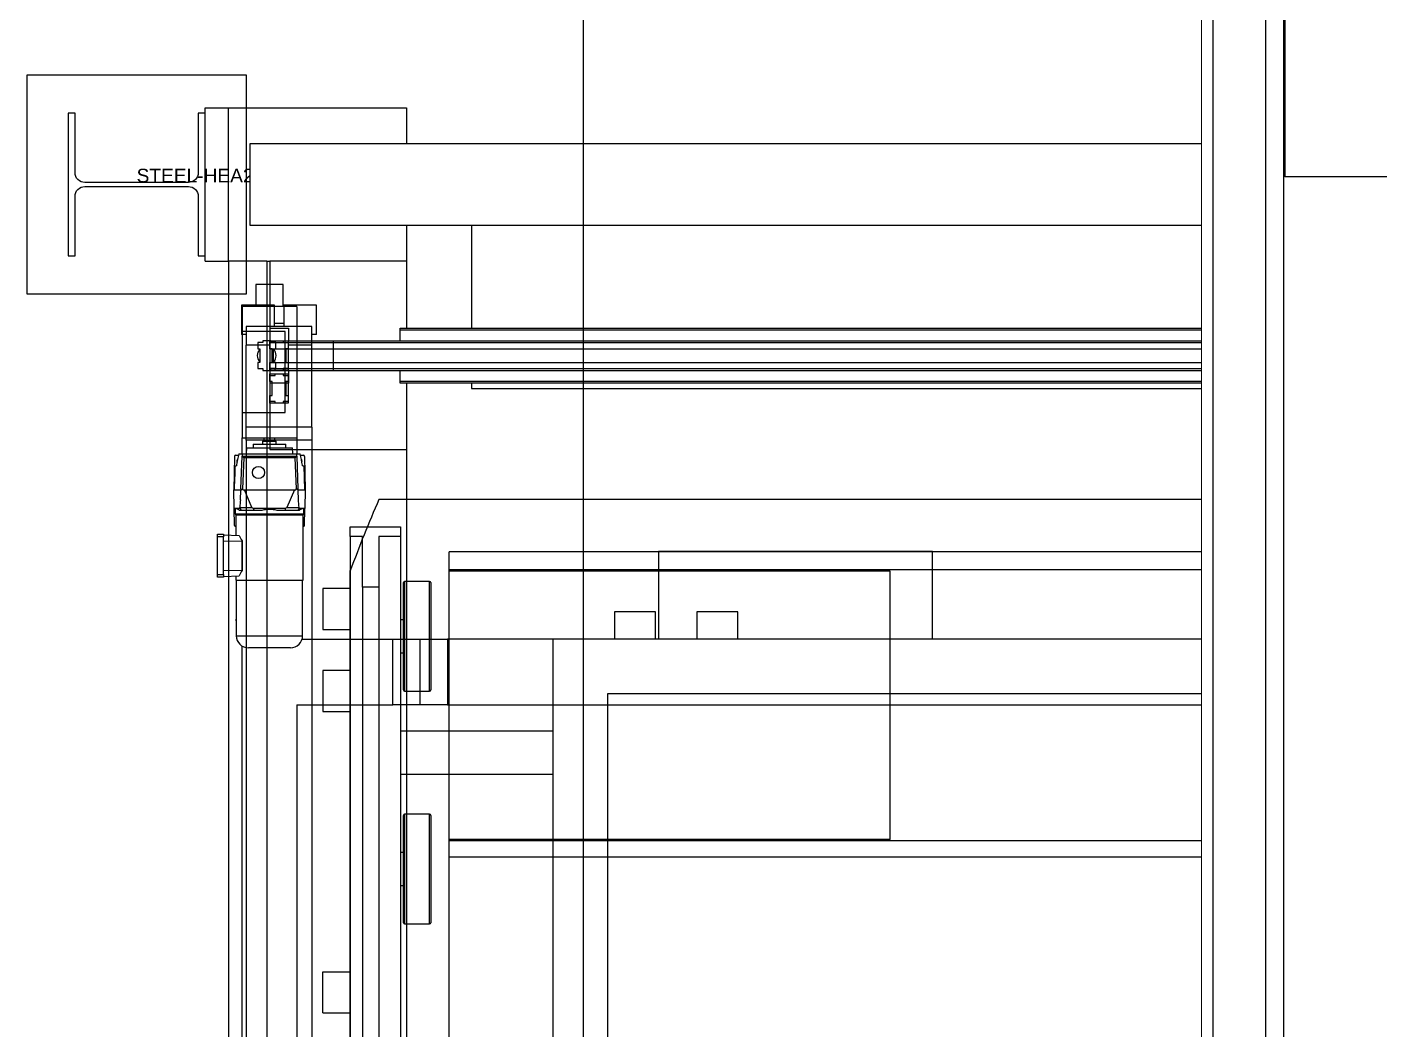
# Model space of a CAD drawing. Header units: millimetres. Extents: x 1221 to 3946, y 1119 to 5234.
# Drawn here: x 1221.2 to 1468.2, y 4193.8 to 4376.9 of the extents above; entities that cross this region are included whole.
import ezdxf

# ---------------------------------------------------------------- set-up
doc = ezdxf.new("R2010")
doc.units = ezdxf.units.MM
doc.set_wipeout_variables(frame=1)
for name, color, linetype, true_color in [('PK24-SYS-ROOM', 8, 'Continuous', 0x808080), ('PK24E-COMP-PALLET', 132, 'Continuous', 0x00b7c8), ('PK24E-SYS-LIFT', 31, 'Continuous', 0xffcc5a), ('PK24E-SYS-SHELF', 31, 'Continuous', 0xffcc5a)]:
    doc.layers.add(name, color=color, linetype=linetype, true_color=true_color)
doc.layers.add('PK24E-STRUCT-STEEL', color=254, linetype='Continuous')
doc.layers.add('PKE24E-HIDDEN', color=7, linetype='Continuous')
doc.layers.add('PK24E-TTARROW', color=20, linetype='Continuous', lineweight=20, true_color=0xf54b32)
doc.styles.get("Standard").update_dxf_attribs({"font": 'arial.ttf'})

# ---------------------------------------------------------------- blocks, each defined once
blk = doc.blocks.new('ELIFTTT-CHASIS--TOP-COMP-PKE24')
at = {"layer": 'PK24E-SYS-LIFT'}
for p, q in [((-284.75, 149.25), (-284.75, 145.25)), ((-283.91, 149.25), (-284.75, 149.25)), ((-279.75, 149.25), (-283.91, 149.25)), ((-279.75, 145.25), (-279.75, 149.25)), ((-287.25, 145.25), (-287.25, 140.65)), ((-277.25, 145.25), (-287.25, 145.25)), ((-277.25, 145.25), (-277.25, 121.25)), ((-279.35, 140.65), (-287.25, 140.65)), ((-287.25, 140.65), (-287.25, 125.85)), ((-284.4, 138.62), (-284.4, 137.52)), ((-283.48, 138.62), (-284.4, 138.62)), ((-283.48, 138.95), (-283.48, 138.62)), ((-282.02, 138.95), (-283.48, 138.95)), ((-282.02, 138.62), (-282.02, 138.95)), ((-281.1, 138.62), (-282.02, 138.62)), ((-281.1, 137.52), (-281.1, 138.62)), ((-279.35, 125.85), (-279.35, 140.65)), ((-284.4, 137.52), (-284.02, 137.52)), ((-284.02, 137.52), (-284.02, 134.98)), ((-281.48, 137.52), (-281.1, 137.52)), ((-281.48, 134.98), (-281.48, 137.52)), ((-284.4, 134.98), (-284.4, 133.88)), ((-284.02, 134.98), (-284.4, 134.98)), ((-284.4, 133.88), (-283.48, 133.88)), ((-283.48, 133.88), (-283.48, 133.55)), ((-283.48, 133.55), (-282.02, 133.55)), ((-282.02, 133.88), (-281.1, 133.88)), ((-282.02, 133.55), (-282.02, 133.88)), ((-281.1, 134.98), (-281.48, 134.98)), ((-281.1, 133.88), (-281.1, 134.98)), ((-287.25, 125.85), (-287.25, 121.25)), ((-287.25, 125.85), (-279.35, 125.85)), ((-287.25, 121.25), (-277.25, 121.25)), ((-287.25, 118.3), (-287.25, 121.25)), ((-283.25, 121.25), (-283.25, 120.7)), ((-281.25, 120.7), (-281.25, 121.25)), ((-277.25, 121.25), (-277.25, 118.3)), ((-286.47, 119.4), (-286.53, 118.3)), ((-286.47, 119.4), (-278.03, 119.4)), ((-285.25, 120.1), (-285.25, 119.4)), ((-285.25, 120.1), (-279.25, 120.1)), ((-283.4, 120.7), (-283.5, 120.6)), ((-283.5, 120.6), (-283.5, 120.1)), ((-281, 120.6), (-283.5, 120.6)), ((-283.4, 120.7), (-281.1, 120.7)), ((-281, 120.6), (-281.1, 120.7)), ((-281, 120.1), (-281, 120.6)), ((-279.25, 119.4), (-279.25, 120.1)), ((-277.97, 118.3), (-278.03, 119.4)), ((-288.64, 117.85), (-288.75, 111.75)), ((-288.56, 116.1), (-288.71, 111.75)), ((-288.56, 116.1), (-288.32, 116.1)), ((-288.44, 118.05), (-287.89, 118.05)), ((-287.82, 118.3), (-287.22, 118.3)), ((-287.46, 111.91), (-287.24, 117.91)), ((-287.22, 118.3), (-287.24, 117.91)), ((-286.95, 117.61), (-287.24, 117.91)), ((-287.24, 117.91), (-277.26, 117.91)), ((-287.22, 118.3), (-277.28, 118.3)), ((-286.95, 117.61), (-287.16, 111.91)), ((-277.55, 117.61), (-286.95, 117.61)), ((-277.26, 117.91), (-277.55, 117.61)), ((-277.34, 111.91), (-277.55, 117.61)), ((-277.26, 117.91), (-277.28, 118.3)), ((-277.28, 118.3), (-276.68, 118.3)), ((-277.26, 117.91), (-277.04, 111.91)), ((-276.61, 118.05), (-276.06, 118.05)), ((-276.18, 116.1), (-275.94, 116.1)), ((-275.79, 111.75), (-275.94, 116.1)), ((-275.86, 117.85), (-275.75, 111.75)), ((-288.62, 114.18), (-288.59, 114.17)), ((-288.54, 115.62), (-288.58, 115.63)), ((-288.83, 111.75), (-288.77, 108.41)), ((-288.83, 111.75), (-287.46, 111.75)), ((-287.53, 109.94), (-287.47, 111.69)), ((-287.47, 111.69), (-287.16, 111.91)), ((-287.46, 111.91), (-287.47, 111.69)), ((-287.09, 111.75), (-287.16, 111.91)), ((-287.09, 111.75), (-286.81, 111.75)), ((-285.44, 108.55), (-286.81, 111.75)), ((-286.81, 111.75), (-277.69, 111.75)), ((-277.69, 111.75), (-279.06, 108.55)), ((-277.69, 111.75), (-277.41, 111.75)), ((-277.41, 111.75), (-277.34, 111.91)), ((-277.03, 111.69), (-277.34, 111.91)), ((-277.04, 111.91), (-277.03, 111.69)), ((-277.04, 111.75), (-275.67, 111.75)), ((-276.97, 109.94), (-277.03, 111.69)), ((-275.73, 108.41), (-275.67, 111.75)), ((-288.77, 108.41), (-288.5, 108.14)), ((-288.77, 108.41), (-287.72, 108.41)), ((-288.64, 105.25), (-288.69, 108.33)), ((-288.5, 108.31), (-288.5, 107.35)), ((-288.5, 107.35), (-276, 107.35)), ((-288.4, 107.18), (-288.4, 103.44)), ((-288.4, 107.18), (-282.25, 107.18)), ((-287.72, 108.41), (-287.37, 108)), ((-287.37, 108), (-287.69, 108)), ((-287.67, 108.55), (-285.44, 108.55)), ((-285.07, 108), (-287.37, 108)), ((-285.44, 108.55), (-285.2, 108.41)), ((-285.2, 108.41), (-279.3, 108.41)), ((-285.2, 108.41), (-285.07, 108)), ((-283.65, 108), (-285.07, 108)), ((-282.25, 107.18), (-276.1, 107.18)), ((-279.43, 108), (-280.85, 108)), ((-279.3, 108.41), (-279.43, 108)), ((-277.13, 108), (-279.43, 108)), ((-279.3, 108.41), (-279.06, 108.55)), ((-279.06, 108.55), (-276.83, 108.55)), ((-276.78, 108.41), (-277.13, 108)), ((-276.81, 108), (-277.13, 108)), ((-276.78, 108.41), (-275.73, 108.41)), ((-276.1, 95.25), (-276.1, 107.18)), ((-276, 108.14), (-275.73, 108.41)), ((-276, 107.35), (-276, 108.31)), ((-275.86, 105.25), (-275.81, 108.33)), ((-288.44, 105.05), (-288.4, 105.05)), ((-276.1, 105.05), (-276.06, 105.05)), ((-291.75, 103.18), (-291.75, 103.68)), ((-291.75, 103.68), (-290.65, 103.68)), ((-291.75, 96.28), (-291.75, 103.18)), ((-290.65, 103.18), (-291.75, 103.18)), ((-290.65, 103.68), (-290.65, 103.18)), ((-290.65, 103.56), (-287.79, 103.41)), ((-290.65, 96.28), (-290.65, 103.18)), ((-290.65, 102.45), (-287.25, 102.38)), ((-287.25, 102.45), (-287.25, 102.38)), ((-287.25, 97.08), (-287.25, 102.38)), ((-287.25, 102.38), (-287.25, 102.38)), ((-287.2, 102.38), (-287.25, 102.38)), ((-287.2, 97.08), (-287.2, 102.38)), ((-161.2, 100.5), (-211.2, 100.5)), ((-211.2, 100.5), (-211.2, 84.5)), ((-161.2, 84.5), (-161.2, 100.5)), ((-290.65, 97), (-287.25, 97.08)), ((-287.25, 97.08), (-287.25, 97.08)), ((-287.25, 97.01), (-287.25, 97.08)), ((-287.2, 97.08), (-287.25, 97.08)), ((-291.75, 95.78), (-291.75, 96.28)), ((-291.75, 96.28), (-290.65, 96.28)), ((-290.65, 95.78), (-291.75, 95.78)), ((-290.65, 96.28), (-290.65, 95.78)), ((-290.65, 95.9), (-287.79, 96.05)), ((-288.4, 96.02), (-288.4, 95.25)), ((-288.4, 95.25), (-276.1, 95.25)), ((-288.3, 95.25), (-288.3, 88.12)), ((-276.2, 85.1), (-276.2, 95.25)), ((-288.3, 88.12), (-288.3, 87.8)), ((-288.3, 87.8), (-288.3, 85.1)), ((-288.3, 85.1), (-276.2, 85.1)), ((-276.28, 84.5), (-259.75, 84.5)), ((-259.75, 72.5), (-259.75, 84.5)), ((-259.75, 84.5), (-254.75, 84.5)), ((-254.75, 72.5), (-254.75, 84.5)), ((-254.75, 84.5), (-249.75, 84.5)), ((-249.75, 84.5), (-249.75, 72.5)), ((-211.2, 84.5), (-249.75, 84.5)), ((-68.85, 84.5), (-161.2, 84.5)), ((-287.25, -83.22), (-287.25, 83.22)), ((-278.4, 82.9), (-286.1, 82.9)), ((-277.25, 72.5), (-277.25, -72.5)), ((-277.25, 72.5), (-259.75, 72.5)), ((-254.75, 72.5), (-259.75, 72.5)), ((-249.75, 72.5), (-254.75, 72.5)), ((-249.75, 72.5), (-81.39, 72.5))]:
    blk.add_line(p, q, dxfattribs=at)
for centre, radius in [((-284.25, 114.91), 1.1), ((0, 0), 109)]:
    blk.add_circle(centre, radius, dxfattribs=at)
for centre, radius, start, end in [((-282.75, 136.25), 1.72, 137.63, 222.37), ((-282.75, 136.25), 1.72, 317.63, 42.37), ((-288.44, 117.85), 0.2, 90, 179), ((-287.75, 117), 0.45, 132.2453, 204.5747), ((-276.75, 117), 0.45, 335.4253, 47.7547), ((-276.06, 117.85), 0.2, 1, 90), ((-288.3, 107.35), 0.2, 180, 240), ((-282.25, 101.91), 6.25, 77.0707, 102.9293), ((-276.2, 107.35), 0.2, 300, 0), ((-288.44, 105.25), 0.2, 181, 270), ((-276.06, 105.25), 0.2, 270, 359), ((-282.25, 106.03), 6.15, 215.6016, 216.4055), ((-282.25, 93.43), 6.15, 143.5945, 144.3984), ((-286.1, 85.1), 2.2, 180, 270), ((-278.4, 85.1), 2.2, 270, 0)]:
    blk.add_arc(centre, radius, start, end, dxfattribs=at)
for centre, major_axis, ratio, start_param, end_param in [((-258.83, 111.06), (0, 29.91), 0.99939, 1.327153, 1.396535), ((-305.67, 111.06), (0, 29.91), 0.99939, 4.886651, 4.956033), ((-259.93, 27.64), (-17.65, 106.42), 0.210216, 0.652517, 0.672911), ((-304.57, 27.64), (17.65, 106.42), 0.210212, 5.610299, 5.630699), ((-259.13, 85.52), (-26.34, 26.35), 0.507159, 0.207962, 0.215452), ((-305.37, 85.52), (26.34, 26.35), 0.507143, 6.067743, 6.075233), ((-282.25, 105.66), (-4.43, 4.6), 0.92858, 1.214489, 1.388243), ((-282.25, 93.8), (4.43, 4.6), 0.92858, 1.75335, 1.927104)]:
    blk.add_ellipse(centre, major_axis=major_axis, ratio=ratio, start_param=start_param, end_param=end_param, dxfattribs=at)
for points, knots in [([(-282.41, 121.25), (-282.39, 121.24), (-282.34, 121.21), (-282.25, 121.2), (-282.16, 121.21), (-282.11, 121.24), (-282.09, 121.25)], [0, 0, 0, 0, 0.230406, 0.49981, 0.78779, 1, 1, 1, 1]), ([(-288.26, 116.25), (-288.27, 116.21), (-288.29, 116.14), (-288.31, 116.1), (-288.31, 116.1), (-288.32, 116.1)], [0, 0, 0, 0, 0.432931, 0.865827, 1, 1, 1, 1]), ([(-287.82, 118.3), (-287.82, 118.3), (-287.83, 118.3), (-287.83, 118.28), (-287.83, 118.28)], [0, 0, 0, 0, 0.487803, 1, 1, 1, 1]), ([(-276.67, 118.28), (-276.67, 118.28), (-276.67, 118.3), (-276.68, 118.3), (-276.68, 118.3)], [0, 0, 0, 0, 0.485402, 1, 1, 1, 1]), ([(-276.18, 116.1), (-276.19, 116.11), (-276.21, 116.12), (-276.22, 116.18), (-276.23, 116.23), (-276.24, 116.25)], [0, 0, 0, 0, 0.43316, 0.866325, 1, 1, 1, 1]), ([(-288.61, 114.18), (-288.61, 114.18), (-288.61, 114.16), (-288.61, 114.22), (-288.6, 114.37), (-288.6, 114.62), (-288.6, 114.9), (-288.59, 115.18), (-288.59, 115.43), (-288.58, 115.58), (-288.58, 115.64), (-288.58, 115.63), (-288.58, 115.63)], [0, 0, 0, 0, 0.000422, 0.125216, 0.249969, 0.374831, 0.499914, 0.625089, 0.750116, 0.875001, 0.999834, 1, 1, 1, 1]), ([(-288.58, 115.24), (-288.58, 115.23), (-288.58, 115.15), (-288.59, 114.97), (-288.6, 114.73), (-288.6, 114.53), (-288.6, 114.43), (-288.6, 114.39)], [0, 0, 0, 0, 0.041978, 0.306281, 0.570431, 0.834353, 1, 1, 1, 1]), ([(-288.6, 114.39), (-288.6, 114.33), (-288.6, 114.24), (-288.59, 114.21), (-288.59, 114.2)], [0, 0, 0, 0, 0.571187, 1, 1, 1, 1]), ([(-288.58, 114.19), (-288.58, 114.19), (-288.57, 114.2), (-288.56, 114.28), (-288.54, 114.44), (-288.53, 114.66), (-288.51, 114.9), (-288.51, 115.15), (-288.51, 115.36), (-288.52, 115.53), (-288.53, 115.62), (-288.53, 115.62), (-288.54, 115.61)], [0, 0, 0, 0, 0.009511, 0.124893, 0.240611, 0.356456, 0.472081, 0.587302, 0.702221, 0.817124, 0.932235, 1, 1, 1, 1]), ([(-287.69, 108), (-287.78, 108.05), (-288, 108.18), (-288.21, 108.29), (-288.35, 108.34), (-288.43, 108.36), (-288.47, 108.35), (-288.5, 108.34), (-288.5, 108.31), (-288.5, 108.31)], [0, 0, 0, 0, 0.189659, 0.44506, 0.57653, 0.707999, 0.799497, 0.930008, 1, 1, 1, 1]), ([(-276, 108.31), (-276, 108.31), (-276, 108.34), (-276.02, 108.35), (-276.08, 108.36), (-276.16, 108.34), (-276.27, 108.29), (-276.41, 108.23), (-276.58, 108.14), (-276.73, 108.05), (-276.81, 108)], [0, 0, 0, 0, 0.053259, 0.184632, 0.316005, 0.44367, 0.571338, 0.702705, 0.834078, 1, 1, 1, 1]), ([(-288.3, 87.8), (-288.3, 87.8), (-288.3, 87.81), (-288.3, 87.83), (-288.3, 87.87), (-288.3, 87.92), (-288.3, 87.98), (-288.3, 88.03), (-288.3, 88.08), (-288.3, 88.11), (-288.3, 88.12), (-288.3, 88.12), (-288.3, 88.12)], [0, 0, 0, 0, 0.106425, 0.212833, 0.319705, 0.427399, 0.535627, 0.64388, 0.751778, 0.859172, 0.966191, 1, 1, 1, 1])]:
    blk.add_open_spline(points, degree=3, knots=knots, dxfattribs=at)
blk = doc.blocks.new('ELIFTTT-TT--TOP-COMP-PKE24')
at = {"layer": 'PK24E-SYS-LIFT'}
for p, q in [((-267.5, 103.22), (-267.5, 105)), ((-267.5, 105), (-258.3, 105)), ((-258.3, 105), (-258.3, 103.22)), ((-265.25, 103.22), (-267.5, 103.22)), ((-267.5, 103.22), (-267.5, -103.22)), ((-265.25, 94), (-265.25, 103.22)), ((-258.3, 103.22), (-262.25, 103.22)), ((-262.25, 103.22), (-262.25, 94)), ((-258.3, 103.22), (-258.3, -103.22)), ((-262.25, 94), (-265.25, 94)), ((-265.25, 94), (-265.25, -94)), ((-262.25, 94), (-262.25, -94)), ((-257.8, 75.2), (-257.8, 94.8)), ((-253, 95), (-257.6, 95)), ((-257.6, 95), (-257.6, 75)), ((-253, 75), (-253, 95)), ((-252.8, 94.8), (-252.8, 75.2)), ((-267.5, 93.75), (-272.5, 93.75)), ((-272.5, 93.75), (-272.5, 86.25)), ((-219.25, 89.5), (-219.25, 84.5)), ((-211.75, 89.5), (-219.25, 89.5)), ((-211.75, 84.5), (-211.75, 89.5)), ((-204.25, 89.5), (-204.25, 84.5)), ((-196.75, 89.5), (-204.25, 89.5)), ((-196.75, 84.5), (-196.75, 89.5)), ((-257.8, 88), (-258.3, 88)), ((-272.5, 86.25), (-267.5, 86.25)), ((-230.5, 84.5), (-230.5, -84.5)), ((230.5, 84.5), (-230.5, 84.5)), ((-258.3, 82), (-257.8, 82)), ((-267.5, 78.75), (-272.5, 78.75)), ((-272.5, 78.75), (-272.5, 71.25)), ((-257.6, 75), (-253, 75)), ((-87.6, 74.5), (-220.5, 74.5)), ((-220.5, 74.5), (-220.5, -74.5)), ((-87.6, -74.5), (-87.6, 74.5)), ((-272.5, 71.25), (-267.5, 71.25)), ((-258.3, 67.75), (-230.5, 67.75)), ((-230.5, 59.75), (-258.3, 59.75)), ((-257.8, 32.7), (-257.8, 52.3)), ((-253, 52.5), (-257.6, 52.5)), ((-257.6, 52.5), (-257.6, 32.5)), ((-253, 32.5), (-253, 52.5)), ((-252.8, 52.3), (-252.8, 32.7)), ((-257.8, 45.5), (-258.3, 45.5)), ((-258.3, 39.5), (-257.8, 39.5)), ((-257.6, 32.5), (-253, 32.5)), ((-272.5, 16.25), (-272.5, 23.75)), ((-272.5, 23.75), (-267.5, 23.75)), ((-272.5, 16.25), (-267.5, 16.25))]:
    blk.add_line(p, q, dxfattribs=at)
for centre, radius, start, end in [((-257.6, 94.8), 0.2, 90, 180), ((-253, 94.8), 0.2, 0, 90), ((-257.6, 75.2), 0.2, 180, 270), ((-253, 75.2), 0.2, 270, 0), ((0, 0), 109, 143.482, 178.8172), ((-257.6, 52.3), 0.2, 90, 180), ((-253, 52.3), 0.2, 0, 90), ((-257.6, 32.7), 0.2, 180, 270), ((-253, 32.7), 0.2, 270, 0)]:
    blk.add_arc(centre, radius, start, end, dxfattribs=at)
blk = doc.blocks.new('*U31')
at = {"layer": 'PK24E-COMP-PALLET'}
for p, q in [((262.27, 110), (-262.27, 110)), ((-249.45, -100.42), (-249.45, 100.42)), ((249.45, 100.42), (-249.45, 100.42)), ((-267.5, -96.99), (-267.5, 96.99)), ((249.45, 97.11), (-249.45, 97.11)), ((-168.92, 96.89), (-249.45, 96.89)), ((-168.92, 47.89), (-168.92, 96.89)), ((168.92, 47.89), (168.92, 96.89)), ((249.45, 96.89), (168.92, 96.89)), ((-168.92, 47.89), (-249.45, 47.89)), ((249.45, 47.67), (-249.45, 47.67)), ((249.45, 44.65), (-249.45, 44.65))]:
    blk.add_line(p, q, dxfattribs=at)
blk.add_arc((-7.5, 0), 277.5, 156.6469, 159.5434, dxfattribs=at)
blk = doc.blocks.new('STEEL-HEA260--TOP-STRUCT-PK24')
at = {"layer": 'PK24E-STRUCT-STEEL', "color": 8, "true_color": 0x808080}
blk.add_lwpolyline([(11.25, 13), (11.25, 2.175, -0.4142136), (9.45, 0.375), (-9.45, 0.375, -0.4142136), (-11.25, 2.175), (-11.25, 13), (-12.5, 13), (-12.5, -13), (-11.25, -13), (-11.25, -2.175, -0.4142136), (-9.45, -0.375), (9.45, -0.375, -0.4142136), (11.25, -2.175), (11.25, -13), (12.5, -13), (12.5, 13)], format="xyb", close=True, dxfattribs=at)
at = {"layer": 'PKE24E-HIDDEN'}
blk.add_attdef('COMP_TYPE', (0, 0.375), '', height=2.5, dxfattribs=at)
blk = doc.blocks.new('STEEL-HEA260-WPLATE-TOP-STRUCT-PK24')
at = {"layer": 'PK24E-STRUCT-STEEL', "color": 8, "true_color": 0x808080}
blk.add_lwpolyline([(-20, 20), (20, 20), (20, -20), (-20, -20)], close=True, dxfattribs=at)
blk.add_blockref('STEEL-HEA260--TOP-STRUCT-PK24', (0, 0)).add_auto_attribs({'COMP_TYPE': 'STEEL-HEA260--TOP-STRUCT-PK24'})
blk = doc.blocks.new('ELIFT-COLUMNS--TOP-COMP-PKE24')
blk.add_blockref('STEEL-HEA260-WPLATE-TOP-STRUCT-PK24', (-306.5, 167.5))
blk = doc.blocks.new('TTARROW---TOP-DECOR-PK24')
at = {"layer": 'PK24E-TTARROW'}
for points in [[(0, 90), (0, 80), (-32.49, 89.27), (0, 110), (0, 100, -0.763437), (50.85, -86.11), (61.06, -72.77), (52.06, -73.42, 0.73095)], [(0, -90), (0, -80), (32.49, -89.27), (0, -110), (0, -100, -0.763437), (-50.85, 86.11), (-61.06, 72.77), (-52.06, 73.42, 0.73095)]]:
    blk.add_lwpolyline(points, format="xyb", close=True, dxfattribs=at)
blk = doc.blocks.new('ELIFT-CW--TOP-COMP-PKE24')
at = {"layer": 'PK24E-SYS-LIFT'}
for p, q in [((-12.85, 145.45), (-12.85, 140.1)), ((-6.85, 145.45), (-12.85, 145.45)), ((-6.85, 141.6), (-6.85, 145.45)), ((-5.15, 145.45), (-5.15, 141.6)), ((0.85, 145.45), (-5.15, 145.45)), ((0.85, 140.1), (0.85, 145.45)), ((0, 141.6), (-12, 141.6)), ((-12, 141.6), (-12, 138.15)), ((-5.15, 142.1), (-6.85, 142.1)), ((0, 138.15), (0, 141.6)), ((-12, 140.1), (-12.85, 140.1)), ((-7.65, 137.9), (-7.65, 138.95)), ((-7.65, 138.95), (-4.35, 138.95)), ((-7.65, 138.62), (-6.73, 138.62)), ((-7.65, 137.52), (-7.65, 138.62)), ((-6.73, 138.95), (-5.27, 138.95)), ((-6.73, 138.62), (-6.73, 138.95)), ((-5.27, 138.95), (-5.27, 138.62)), ((-5.27, 138.62), (-4.35, 138.62)), ((-4.35, 138.95), (-4.35, 137.9)), ((-4.35, 138.62), (-4.35, 137.52)), ((0.85, 140.1), (0, 140.1)), ((-12, 123.18), (-12, 138.15)), ((-7.65, 138.15), (-12, 138.15)), ((-7.27, 137.52), (-7.65, 137.52)), ((-7.65, 137.52), (-7.65, 134.98)), ((-7.27, 134.98), (-7.27, 137.52)), ((-4.73, 137.52), (-4.73, 134.98)), ((-4.35, 137.52), (-4.73, 137.52)), ((0, 138.15), (-4.35, 138.15)), ((-4.35, 137.52), (-4.35, 134.98)), ((0, 123.18), (0, 138.15)), ((-7.65, 133.88), (-7.65, 134.98)), ((-7.65, 134.98), (-7.27, 134.98)), ((-7.65, 133.55), (-7.65, 134.6)), ((-6.73, 133.88), (-7.65, 133.88)), ((-4.35, 133.55), (-7.65, 133.55)), ((-6.73, 133.55), (-6.73, 133.88)), ((-5.27, 133.55), (-6.73, 133.55)), ((-5.27, 133.88), (-5.27, 133.55)), ((-4.35, 133.88), (-5.27, 133.88)), ((-4.73, 134.98), (-4.35, 134.98)), ((-4.35, 134.98), (-4.35, 133.88)), ((-4.35, 134.6), (-4.35, 133.55)), ((-7.65, 131.9), (-7.65, 132.95)), ((-7.65, 132.95), (-4.35, 132.95)), ((-7.65, 132.62), (-6.73, 132.62)), ((-7.65, 131.52), (-7.65, 132.62)), ((-7.27, 131.52), (-7.65, 131.52)), ((-7.65, 131.52), (-7.65, 128.98)), ((-7.27, 128.98), (-7.27, 131.52)), ((-6.73, 132.95), (-5.27, 132.95)), ((-6.73, 132.62), (-6.73, 132.95)), ((-5.27, 132.95), (-5.27, 132.62)), ((-5.27, 132.62), (-4.35, 132.62)), ((-4.73, 131.52), (-4.73, 128.98)), ((-4.35, 131.52), (-4.73, 131.52)), ((-4.35, 132.95), (-4.35, 131.9)), ((-4.35, 132.62), (-4.35, 131.52)), ((-4.35, 131.52), (-4.35, 128.98)), ((-7.65, 127.88), (-7.65, 128.98)), ((-7.65, 128.98), (-7.27, 128.98)), ((-7.65, 127.55), (-7.65, 128.6)), ((-4.73, 128.98), (-4.35, 128.98)), ((-4.35, 128.98), (-4.35, 127.88)), ((-4.35, 128.6), (-4.35, 127.55)), ((-6.73, 127.88), (-7.65, 127.88)), ((-4.35, 127.55), (-7.65, 127.55)), ((-6.73, 127.55), (-6.73, 127.88)), ((-5.27, 127.55), (-6.73, 127.55)), ((-5.27, 127.88), (-5.27, 127.55)), ((-4.35, 127.88), (-5.27, 127.88)), ((0, 123.18), (-12, 123.18)), ((-12, 120.81), (-12, 123.18)), ((0, 123.18), (0, 120.81)), ((0, 120.81), (-12, 120.81)), ((-12, 120.81), (-12, -120.81)), ((0, 120.81), (0, -120.81)), ((-12, -120.81), (0, -120.81)), ((-12, -123.18), (-12, -120.81)), ((0, -120.81), (0, -123.18)), ((-12, -123.18), (-12, -138.15)), ((0, -123.18), (-12, -123.18)), ((0, -123.18), (0, -138.15)), ((-7.65, -127.55), (-7.65, -128.6)), ((-4.35, -127.55), (-7.65, -127.55)), ((-7.65, -127.88), (-7.65, -128.98)), ((-6.73, -127.88), (-7.65, -127.88)), ((-6.73, -127.55), (-6.73, -127.88)), ((-5.27, -127.55), (-6.73, -127.55)), ((-5.27, -127.88), (-5.27, -127.55)), ((-4.35, -127.88), (-5.27, -127.88)), ((-4.35, -128.6), (-4.35, -127.55)), ((-4.35, -128.98), (-4.35, -127.88)), ((-7.65, -128.98), (-7.27, -128.98)), ((-7.65, -131.52), (-7.65, -128.98)), ((-7.27, -128.98), (-7.27, -131.52)), ((-4.73, -128.98), (-4.35, -128.98)), ((-4.73, -131.52), (-4.73, -128.98)), ((-4.35, -131.52), (-4.35, -128.98)), ((-7.65, -131.52), (-7.65, -132.62)), ((-7.27, -131.52), (-7.65, -131.52)), ((-7.65, -131.9), (-7.65, -132.95)), ((-7.65, -132.62), (-6.73, -132.62)), ((-7.65, -132.95), (-4.35, -132.95)), ((-6.73, -132.62), (-6.73, -132.95)), ((-6.73, -132.95), (-5.27, -132.95)), ((-5.27, -132.62), (-4.35, -132.62)), ((-5.27, -132.95), (-5.27, -132.62)), ((-4.35, -131.52), (-4.73, -131.52)), ((-4.35, -132.62), (-4.35, -131.52)), ((-4.35, -132.95), (-4.35, -131.9)), ((-7.65, -133.55), (-7.65, -134.6)), ((-4.35, -133.55), (-7.65, -133.55)), ((-7.65, -133.88), (-7.65, -134.98)), ((-6.73, -133.88), (-7.65, -133.88)), ((-7.65, -134.98), (-7.27, -134.98)), ((-7.65, -137.52), (-7.65, -134.98)), ((-7.27, -134.98), (-7.27, -137.52)), ((-6.73, -133.55), (-6.73, -133.88)), ((-5.27, -133.55), (-6.73, -133.55)), ((-5.27, -133.88), (-5.27, -133.55)), ((-4.35, -133.88), (-5.27, -133.88)), ((-4.73, -134.98), (-4.35, -134.98)), ((-4.73, -137.52), (-4.73, -134.98)), ((-4.35, -134.6), (-4.35, -133.55)), ((-4.35, -134.98), (-4.35, -133.88)), ((-4.35, -137.52), (-4.35, -134.98)), ((-7.65, -138.15), (-12, -138.15)), ((-12, -138.15), (-12, -141.6)), ((-7.65, -137.52), (-7.65, -138.62)), ((-7.27, -137.52), (-7.65, -137.52)), ((-7.65, -137.9), (-7.65, -138.95)), ((-4.35, -137.52), (-4.73, -137.52)), ((-4.35, -138.62), (-4.35, -137.52)), ((-4.35, -138.95), (-4.35, -137.9)), ((0, -138.15), (-4.35, -138.15)), ((0, -141.6), (0, -138.15)), ((-12.85, -140.1), (-12.85, -145.45)), ((-12, -140.1), (-12.85, -140.1)), ((-7.65, -138.62), (-6.73, -138.62)), ((-7.65, -138.95), (-4.35, -138.95)), ((-6.73, -138.62), (-6.73, -138.95)), ((-6.73, -138.95), (-5.27, -138.95)), ((-5.27, -138.62), (-4.35, -138.62)), ((-5.27, -138.95), (-5.27, -138.62)), ((0.85, -140.1), (0, -140.1)), ((0.85, -145.45), (0.85, -140.1)), ((0, -141.6), (-12, -141.6)), ((-6.85, -145.45), (-6.85, -141.6)), ((-5.15, -142.1), (-6.85, -142.1)), ((-5.15, -141.6), (-5.15, -145.45)), ((-6.85, -145.45), (-12.85, -145.45)), ((0.85, -145.45), (-5.15, -145.45))]:
    blk.add_line(p, q, dxfattribs=at)
blk = doc.blocks.new('ELIFT-DU--TOP-COMP-PKE24')
at = {"layer": 'PK24E-SYS-LIFT', "linetype": 'Continuous', "lineweight": 25}
for p, q in [((-294, 153.5), (-294, 181.5)), ((-294, 181.5), (-289.75, 181.5)), ((-289.75, 181.5), (-257.25, 181.5)), ((-289.75, 153.5), (-289.75, 181.5)), ((-294, 153.5), (-289.75, 153.5)), ((-282.75, 153.5), (-289.75, 153.5)), ((-289.75, 153.5), (-289.75, -153.5)), ((-282.75, 153.5), (-282.75, -153.5)), ((-282.75, 153.5), (-282.15, 153.5)), ((-282.15, 153.5), (-282.15, 119.1)), ((-257.25, 153.5), (-282.15, 153.5)), ((-257.25, 153.5), (-257.25, 141.25)), ((-282.15, 141.25), (-278.75, 141.25)), ((-278.75, 141.25), (-278.75, 138.95)), ((-258.37, 141.25), (279.63, 141.25)), ((-258.37, 140.95), (-258.37, 141.25)), ((-258.37, 140.95), (279.63, 140.95)), ((-258.37, 138.95), (-258.37, 140.95)), ((-282.15, 138.95), (-270.56, 138.95)), ((-282.15, 138.62), (-270.56, 138.62)), ((-270.56, 138.62), (-270.56, 138.95)), ((-270.56, 138.95), (294.94, 138.95)), ((-270.56, 138.62), (294.94, 138.62)), ((-270.56, 137.52), (-270.56, 138.62)), ((-282.15, 137.52), (-270.56, 137.52)), ((-270.56, 137.52), (294.94, 137.52)), ((-270.56, 134.98), (-270.56, 137.52)), ((-282.15, 134.98), (-270.56, 134.98)), ((-282.15, 133.88), (-270.56, 133.88)), ((-282.15, 133.55), (-270.56, 133.55)), ((-278.75, 133.55), (-278.75, 131.25)), ((-270.56, 134.98), (294.94, 134.98)), ((-270.56, 133.88), (-270.56, 134.98)), ((-270.56, 133.88), (294.94, 133.88)), ((-270.56, 133.55), (-270.56, 133.88)), ((-270.56, 133.55), (294.94, 133.55)), ((-258.37, 131.55), (-258.37, 133.55)), ((-278.75, 131.25), (-282.15, 131.25)), ((-258.37, 131.25), (-258.37, 131.55)), ((279.63, 131.55), (-258.37, 131.55)), ((279.63, 131.25), (-258.37, 131.25)), ((-257.25, 131.25), (-257.25, 119.1)), ((-245.37, 131.25), (-245.37, 130.25)), ((-245.37, 130.25), (266.63, 130.25)), ((-282.15, 119.1), (-257.25, 119.1)), ((-257.25, 119.1), (-257.25, -119.1))]:
    blk.add_line(p, q, dxfattribs=at)
blk.add_blockref('ELIFT-CW--TOP-COMP-PKE24', (-274.5, 0))
blk.add_wipeout([(-285.75, 175), (-285.75, 160), (307, 160), (307, 175)])
for p, q in [((-257.25, 181.5), (-257.25, 175)), ((-285.75, 160), (-285.75, 175)), ((-285.75, 175), (307, 175)), ((307, 160), (-285.75, 160)), ((-257.25, 160), (-257.25, 153.5)), ((-245.37, 160), (-245.37, 141.25))]:
    blk.add_line(p, q, dxfattribs=at)
blk = doc.blocks.new('ELIFTTT--WDU-TOP-SYS-PKE24')
for name in ['ELIFT-COLUMNS--TOP-COMP-PKE24', 'ELIFTTT-CHASIS--TOP-COMP-PKE24', 'ELIFTTT-TT--TOP-COMP-PKE24', 'TTARROW---TOP-DECOR-PK24']:
    blk.add_blockref(name, (0, 0))
at = {"layer": 'PK24E-SYS-SHELF'}
blk.add_blockref('*U31', (0, 0), dxfattribs=at)
blk.add_blockref('ELIFT-DU--TOP-COMP-PKE24', (0, 0))
blk = doc.blocks.new('ROOM-HAVZA--TOP-SYS-PKE24')
at = {"layer": 'PK24-SYS-ROOM'}
for points in [[(-225, 0), (-225, -252.11), (-225, -349.72), (225, -349.72), (225, -252.11), (225, 0), (225, 252.11), (225, 349.72), (-225, 349.72), (-225, 252.11)], [(-112, 263.62), (-97.37, 269.5), (97.37, 269.5), (112, 263.62), (112, -263.62), (97.37, -269.5), (-97.37, -269.5), (-112, -263.62)]]:
    blk.add_lwpolyline(points, close=True, dxfattribs=at)
blk.add_lwpolyline([(-110, 262.27), (-96.99, 267.5), (96.99, 267.5), (110, 262.27), (110, -262.27), (96.99, -267.5), (-96.99, -267.5), (-110, -262.27), (-110, 262.27)], dxfattribs=at)
blk.add_wipeout([(-112, 263.62), (-97.37, 269.5), (97.37, 269.5), (112, 263.62), (112, -263.62), (97.37, -269.5), (-97.37, -269.5), (-112, -263.62)]).dxf.layer = 'PK24-SYS-ROOM'
at = {"layer": 'PK24-SYS-ROOM', "rotation": 90}
blk.add_blockref('*U31', (0, 0), dxfattribs=at)

msp = doc.modelspace()

# ---------------------------------------------------------------- block references
at = {"color": 1}
msp.add_blockref('ELIFTTT--WDU-TOP-SYS-PKE24', (1547.69, 4180.7), dxfattribs=at)

# ---------------------------------------------------------------- next in the draw order: block references
msp.add_blockref('ROOM-HAVZA--TOP-SYS-PKE24', (1547.69, 4180.7), dxfattribs=at)

doc.saveas('drawing.dxf')
